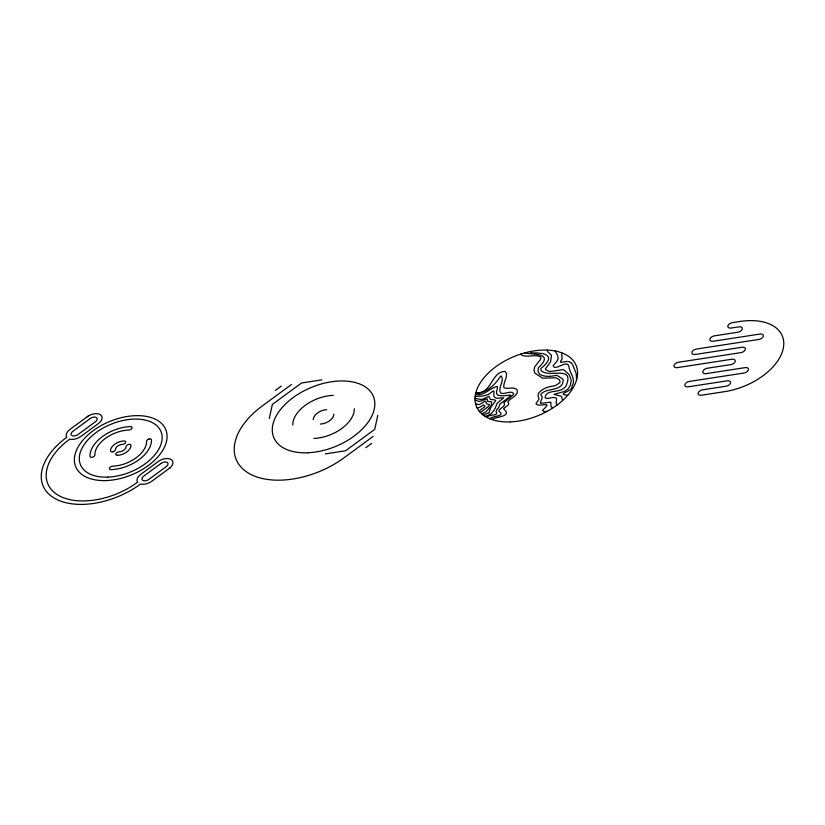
<?xml version="1.0" encoding="UTF-8"?>
<svg xmlns="http://www.w3.org/2000/svg" width="825" height="825" viewBox="0 0 825 825"><rect width="100%" height="100%" fill="white"/><g stroke="black" fill="none" stroke-linecap="round" stroke-linejoin="round"><path stroke-width="1.24" d="M576.52 380.047L576.283 374.612A44.364 26.266 -22.4 0 0 575.963 372.931L572.787 365.042A33.712 19.955 -22.4 0 0 571.787 363.557L570.869 362.66M562.598 400.486L561.526 396.299L553.895 394.371L563.279 391.793A9.25 5.476 -22.4 0 0 565.208 390.968L567.909 389.091L569.838 386.286A33.474 19.821 -22.4 0 0 570.529 384.667L571.261 380.253L569.363 375.107A27.741 16.418 -22.4 0 0 568.642 374.065L563.372 369.548L550.749 371.467A15.211 9.003 -22.4 0 1 548.873 371.24L545.676 369.703A3.63 2.155 -22.4 0 1 545.469 368.827L549.801 363.031A12.427 7.353 -22.4 0 0 550.605 361.742L551.43 355.843A10.931 6.476 -22.4 0 0 550.852 354.637L547.944 351.997L547.047 350.099M269.301 418.461L272.363 404.436L301.548 382.986L321.832 379.861M377.788 415.315L374.725 429.351L345.551 450.79L325.267 453.915M87.883 416.295L88.584 415.779M169.403 468.311L170.383 467.589M275.426 390.4L281.263 386.11M291.411 384.553L262.226 405.993A72.394 42.859 -22.4 0 0 247.675 472.642A72.394 42.859 -22.4 0 0 344.015 457.813L373.199 436.363M365.826 447.676L371.662 443.386M479.067 410.984L483.78 407.509A14.18 8.394 -22.4 0 0 484.708 406.787L484.853 405.735M480.346 412.479L486.451 407.993A24.729 14.644 -22.4 0 0 487.637 407.076L488.73 406.065A3.919 2.32 -22.4 0 0 489.112 405.539L489.308 404.57L488.317 404.26A11.849 7.013 -22.4 0 1 487.967 404.24L487.74 404.219A3.331 1.97 -22.4 0 1 486.276 403.219L486.162 402.466A13.097 7.755 -22.4 0 0 486.142 402.188L486.1 401.919A2.671 1.578 -22.4 0 0 485.956 401.61L485.44 401.29A1.052 0.619 -22.4 0 0 484.997 401.29L479.449 404.549A1.526 0.907 -22.4 0 1 478.933 404.621L476.468 403.93A28.411 16.82 -22.4 0 0 475.551 403.642M487.101 417.512C488.266 413.799 498.63 416.377 496.423 412.191A4.125 2.444 -22.4 0 1 496.227 411.562M481.707 413.82L486.245 411.665L490.679 406.168A4.579 2.712 -22.4 0 0 491.277 405.333L491.618 402.064A2.485 1.475 -22.4 0 0 491.133 401.734L487.75 401.414L487.111 398.826L479.284 401.507L475.045 400.073M489.782 418.749C491.968 415.718 506.292 416.543 499.156 411.355A2.392 1.413 -22.4 0 1 499.001 410.963L498.991 410.798A2.98 1.763 -22.4 0 1 499.476 409.685L503.611 406.22A4.073 2.413 -22.4 0 0 504.178 405.415A4.28 2.537 -22.4 0 0 504.436 404.415A3.723 2.207 -22.4 0 0 504.302 403.807L503.993 403.126A1.588 0.938 -22.4 0 1 504.168 402.497L513.542 394.402A5.466 3.238 -22.4 0 0 513.717 393.577C511.18 389.978 504.725 394.762 500.806 393.164C497.289 388.472 504.735 380.903 501.363 376.118A1.186 0.701 -22.4 0 0 500.548 376.169C495.227 384.728 486.564 392.844 475.623 393.628M484.966 416.285C491.813 415.233 494.979 409.963 496.825 403.848A4.517 2.671 -22.4 0 1 497.485 402.992L503.673 397.856L499.96 398.021M491.679 419.471C496.444 416.439 512.964 416.718 503.539 408.777C504.983 406.673 511.139 404.838 507.86 401.94C509.86 398.341 515.13 397.196 516.976 393.226A8.559 5.063 -22.4 0 0 517.399 391.174L516.945 389.812A7.312 4.331 -22.4 0 0 515.769 388.771C512.098 386.719 507.251 389.699 503.869 387.595C502.734 382.728 509.376 375.148 505.096 371.374C490.669 371.889 492.298 394.144 475.829 392.793M482.8 414.738L488.895 413.067L490.576 407.694L495.722 400.723L494.773 399.877L491.112 399.548A5.393 3.197 -22.4 0 1 490.091 398.867L488.802 396.309L483.409 398.877A5.445 3.228 -22.4 0 1 481.171 399.475L475.025 398.351M499.156 398.145L497.846 398.279A3.424 2.021 -22.4 0 1 497.001 398.186C489.658 397.578 498.527 385.945 489.689 393.669A8.198 4.847 -22.4 0 1 487.761 394.67L482.604 396.062L475.148 396.485M547.068 411.386L543.871 411.531L542.685 410.633A1.774 1.052 -22.4 0 1 542.788 410.066C553.678 400.001 540.045 407.715 536.085 404.033A2.609 1.547 -22.4 0 1 536.25 403.27L538.643 399.826A11.942 7.064 -22.4 0 0 538.931 398.351C535.734 393.267 541.716 389.771 545.954 387.874A10.478 6.198 -22.4 0 1 548.542 386.977L555.545 385.553L559.525 382.893A3.424 2.021 -22.4 0 0 560.01 382.233L559.742 380.047L556.112 377.767L542.644 378.159L535.012 373.251L533.981 370.343L534.641 366.877L540.313 359.752L541.025 357.184C535.363 353.564 527.557 358.071 521.493 355.028L520.853 354.038M475.437 394.546C484.213 396.248 489.998 387.76 497.3 386.389C498.094 389.101 494.948 392.772 497.527 394.958C506.694 398.403 520.369 388.977 500.363 403.693A4.208 2.496 -22.4 0 0 499.764 404.487L498.826 407.344A2.578 1.526 -22.4 0 1 498.475 407.859L496.784 409.623L496.227 411.562M566.579 361.536L560.752 362.309A1.196 0.701 -22.4 0 1 560.536 362.072L560.825 360.927A8.745 5.177 -22.4 0 1 561.134 360.422L561.753 359.483A5.249 3.104 -22.4 0 0 562.134 358.524L561.794 355.297A35.929 21.264 -22.4 0 1 561.701 352.801M484.543 405.714L483.553 404.931L479.17 407.612A3.176 1.887 -22.4 0 1 478.16 407.828L477.067 407.808M567.693 395.309C555.184 393.917 572.88 391.999 572.014 386.203C576.386 379.108 569.714 373.292 568.91 366.651C567.373 358.607 554.802 371.931 553.101 365.64C558.938 359.153 559.732 358.896 555.204 351.007M524.504 352.945C533.754 354.729 554.08 352.77 538.952 367.166A4.94 2.929 -22.4 0 0 538.364 368.115C535.714 377.767 550.151 376.932 555.978 375.385A6.456 3.826 -22.4 0 1 557.411 375.643L562.867 379.108A4.682 2.774 -22.4 0 1 563.166 379.851C563.032 392.215 546.398 387.162 540.911 394.257A3.011 1.784 -22.4 0 0 540.911 395.062L541.839 396.237A5.393 3.187 -22.4 0 1 542.107 397.877L540.334 402.868A2.63 1.557 -22.4 0 0 540.849 403.281L550.894 402.198L550.904 406.23L552.575 408.138M557.298 404.858C554.142 403.25 559.041 397.774 554.606 397.557C551.585 396.949 547.635 399.609 545.119 397.733C545.562 390.534 555.514 392.092 560.33 390.132A7.796 4.62 -22.4 0 0 562.454 389.173A8.198 4.847 -22.4 0 0 564.857 387.399A7.868 4.661 -22.4 0 0 566.105 385.863C575.087 364.495 548.47 378.593 541.097 370.528A4.403 2.609 -22.4 0 1 540.839 369.827L540.839 369.239A5.899 3.496 -22.4 0 1 541.148 368.259C544.83 365.362 553.163 357.957 545.48 354.575A17.005 10.065 -22.4 0 0 543.097 353.677L538.271 353.059A45.097 26.699 -22.4 0 0 535.208 352.987L532.321 352.873A5.156 3.052 -22.4 0 1 530.661 352.079L530.258 351.574M333.805 414.171A10.777 6.383 -22.4 0 1 320.327 424.071M313.294 419.616A10.777 6.383 -22.4 0 1 326.762 409.716M354.307 408.726A32.33 19.14 -22.4 0 1 313.892 438.426M292.782 425.05A32.33 19.14 -22.4 0 1 333.197 395.35M566.62 361.463A7.879 4.672 -22.4 0 1 570.776 362.711M90.255 418.533L72.92 431.269A4.527 2.681 -22.4 0 0 71.919 435.507A4.527 2.681 -22.4 0 0 78.035 434.517L95.37 421.781A4.527 2.681 -22.4 0 0 96.37 417.543A4.527 2.681 -22.4 0 0 90.255 418.533M161.092 463.413L143.756 476.149A4.527 2.681 -22.4 0 0 142.766 480.387A4.527 2.681 -22.4 0 0 148.882 479.397L166.207 466.661A4.527 2.681 -22.4 0 0 167.207 462.423A4.527 2.681 -22.4 0 0 161.092 463.413M87.233 416.759L70.094 429.351A9.704 5.744 -22.4 0 0 66.763 437.302A65.288 38.651 -22.4 0 0 53.377 497.599A65.288 38.651 -22.4 0 0 140.528 484.028A9.704 5.744 -22.4 0 0 151.893 481.171L169.032 468.579A9.704 5.744 -22.4 0 0 171.167 459.515A9.704 5.744 -22.4 0 0 158.07 461.639L140.941 474.231A9.704 5.744 -22.4 0 0 137.61 482.171A60.112 35.588 -22.4 0 1 57.337 494.691A60.112 35.588 -22.4 0 1 69.692 439.147A9.704 5.744 -22.4 0 0 81.056 436.291L98.196 423.699A9.704 5.744 -22.4 0 0 100.33 414.635A9.704 5.744 -22.4 0 0 87.233 416.759M740.159 321.461L732.352 322.657A4.146 2.454 -22.4 0 0 727.867 325.957A4.146 2.454 -22.4 0 0 731.177 328.051L738.973 326.855A4.146 2.454 -22.4 0 1 742.283 328.948A4.146 2.454 -22.4 0 1 737.798 332.248L714.398 335.858A4.146 2.454 -22.4 0 0 709.902 339.157A4.146 2.454 -22.4 0 0 713.223 341.251L760.021 334.043A4.146 2.454 -22.4 0 1 763.331 336.146A4.146 2.454 -22.4 0 1 758.845 339.446L696.434 349.047A4.146 2.454 -22.4 0 0 691.948 352.347A4.146 2.454 -22.4 0 0 695.258 354.451L742.067 347.243A4.146 2.454 -22.4 0 1 745.377 349.336A4.146 2.454 -22.4 0 1 740.891 352.636L678.48 362.247A4.146 2.454 -22.4 0 0 673.994 365.547A4.146 2.454 -22.4 0 0 677.304 367.641L731.909 359.236A4.146 2.454 -22.4 0 1 735.219 361.329A4.146 2.454 -22.4 0 1 730.733 364.629L707.324 368.239A4.146 2.454 -22.4 0 0 702.838 371.528A4.146 2.454 -22.4 0 0 706.148 373.632L745.15 367.63A4.146 2.454 -22.4 0 1 748.461 369.724A4.146 2.454 -22.4 0 1 743.975 373.024L689.37 381.428A4.146 2.454 -22.4 0 0 684.884 384.728A4.146 2.454 -22.4 0 0 688.194 386.822L727.196 380.82A4.146 2.454 -22.4 0 1 730.507 382.924A4.146 2.454 -22.4 0 1 726.021 386.213L702.622 389.823A4.146 2.454 -22.4 0 0 698.125 393.123A4.146 2.454 -22.4 0 0 701.436 395.216L724.845 391.617A53.883 31.897 -22.4 0 0 783.203 348.728A53.883 31.897 -22.4 0 0 740.159 321.461M148.985 439.013A2.588 1.526 -22.4 0 0 146.572 441.262A27.153 16.077 -22.4 0 1 112.623 466.207A2.588 1.526 -22.4 0 0 109.508 468.012A2.588 1.526 -22.4 0 0 111.076 469.652A32.33 19.14 -22.4 0 0 151.491 439.952A2.588 1.526 -22.4 0 0 148.985 439.013M130.381 426.577A32.33 19.14 -22.4 0 0 89.966 456.277A2.588 1.526 -22.4 0 0 92.472 457.225A2.588 1.526 -22.4 0 0 94.885 454.977A27.153 16.077 -22.4 0 1 128.834 430.031A2.588 1.526 -22.4 0 0 131.948 428.216A2.588 1.526 -22.4 0 0 130.381 426.577M112.984 451.78A2.588 1.526 -22.4 0 0 115.397 449.532A5.6 3.321 -22.4 0 1 122.399 444.386A2.588 1.526 -22.4 0 0 125.513 442.571A2.588 1.526 -22.4 0 0 123.946 440.942A10.777 6.383 -22.4 0 0 110.478 450.842A2.588 1.526 -22.4 0 0 112.984 451.78M117.511 455.297A10.777 6.383 -22.4 0 0 130.979 445.397A2.588 1.526 -22.4 0 0 128.473 444.448A2.588 1.526 -22.4 0 0 126.06 446.707A5.6 3.321 -22.4 0 1 119.058 451.853A2.588 1.526 -22.4 0 0 115.943 453.657A2.588 1.526 -22.4 0 0 117.511 455.297M107.838 477.118A43.539 25.771 -22.4 0 0 161.277 432.3A43.539 25.771 -22.4 0 0 93.07 434.93A43.539 25.771 -22.4 0 0 107.838 477.118M106.301 480.562A48.706 28.834 -22.4 0 0 166.093 430.423A48.706 28.834 -22.4 0 0 89.791 433.373A48.706 28.834 -22.4 0 0 106.301 480.562M307.591 452.781A53.883 31.897 -22.4 0 0 373.735 397.32A53.883 31.897 -22.4 0 0 289.327 400.579A53.883 31.897 -22.4 0 0 307.591 452.781M510.335 421.884A53.883 31.897 -22.4 0 0 576.479 366.424A53.883 31.897 -22.4 0 0 492.071 369.672A53.883 31.897 -22.4 0 0 510.335 421.884"/></g></svg>
